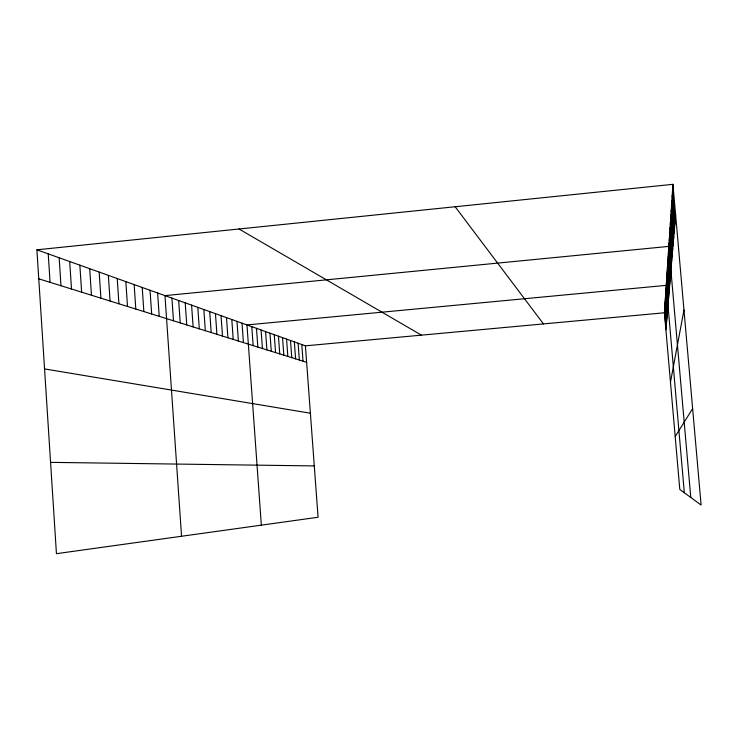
<?xml version="1.0" encoding="UTF-8"?>
<svg xmlns="http://www.w3.org/2000/svg" width="738" height="738" viewBox="0 0 738 738"><rect width="100%" height="100%" fill="white"/><g stroke="black" fill="none" stroke-linecap="round" stroke-linejoin="round"><path stroke-width="1.11" d="M672.936 184.325L701.1 505.032L679.799 489.432L664.421 312.783L672.936 184.325L36.9 249.804L56.439 553.675L318.078 517.255L305.412 345.836L36.9 249.804M665.897 329.729L675.63 214.933M670.464 382.219L683.978 309.988M675.196 436.527L692.631 408.621M305.412 345.836L664.421 312.783M50.562 462.366L314.287 465.918M44.557 368.917L310.394 413.234M38.763 278.816L306.63 362.284M239.038 228.992L421.435 335.153M455.143 206.741L543.463 323.917M672.576 189.878L675.205 219.896M672.217 195.21L674.8 224.666M671.875 200.358L674.412 229.269M671.552 205.302L674.034 233.688M671.229 210.081L673.674 237.959M670.925 214.684L673.324 242.073M670.63 219.131L672.991 246.049M670.344 223.42L672.659 249.887M670.067 227.572L672.346 253.595M669.809 231.584L672.041 257.175M669.55 235.468L671.755 260.643M669.301 239.223L671.469 264.001M669.052 242.857L671.193 267.257M690.777 497.477L668.822 246.391L164.98 295.615L181.548 536.258M668.6 249.712L670.676 273.374M668.388 252.931L670.427 276.252M668.185 256.058L670.187 279.047M667.982 259.103L669.956 281.768M667.779 262.055L669.735 284.407M667.595 264.933L669.514 286.981M667.41 267.728L669.311 289.481M667.226 270.449L669.098 291.907M667.051 273.097L668.896 294.277M666.875 275.68L668.702 296.584M666.709 278.189L668.517 298.825M666.552 280.643L668.324 301.012M666.396 283.032L668.148 303.143M684.329 492.753L666.239 285.357L246.972 324.932L261.344 525.152M666.091 287.626L667.798 307.257M665.944 289.849L667.632 309.24M665.796 292.008L667.466 311.168M665.658 294.121L667.309 313.06M665.519 296.187L667.152 314.895M665.39 298.198L666.995 316.694M665.252 300.172L666.848 318.456M665.132 302.091L666.7 320.172M665.003 303.973L666.562 321.86M664.883 305.818L666.423 323.502M664.763 307.617L666.285 325.107M664.643 309.379L666.156 326.676M664.532 311.095L666.017 328.216M301.796 344.545L303.023 361.159M298.115 343.225L299.351 360.015M294.342 341.879L295.597 358.843M290.504 340.504L291.759 357.644M286.575 339.102L287.838 356.426M282.553 337.663L283.835 355.181M278.447 336.196L279.739 353.908M274.259 334.692L275.56 352.598M269.96 333.161L271.28 351.27M265.579 331.593L266.907 349.904M261.086 329.987L262.424 348.511M256.492 328.345L257.839 347.081M251.787 326.657L253.152 345.615M242.036 323.17L243.429 342.589M236.981 321.362L238.383 341.021M231.797 319.508L233.217 339.406M226.492 317.608L227.922 337.755M221.04 315.661L222.489 336.067M215.459 313.668L216.917 334.332M209.721 311.611L211.197 332.552M203.845 309.508L205.33 330.716M197.802 307.349L199.306 328.844M191.594 305.126L193.116 326.916M185.21 302.848L186.751 324.932M178.661 300.504L180.21 322.893M171.917 298.087L173.485 320.799M157.618 292.977L159.224 316.353M150.035 290.265L151.659 313.991M142.213 287.469L143.855 311.565M134.15 284.582L135.81 309.056M125.829 281.612L127.508 306.473M117.231 278.53L118.929 303.798M108.357 275.357L110.073 301.039M99.178 272.073L100.912 298.189M89.685 268.678L91.447 295.237M79.861 265.173L81.641 292.183M69.695 261.529L71.494 289.019M59.16 257.765L60.977 285.744M48.228 253.854L50.073 282.35"/></g></svg>
